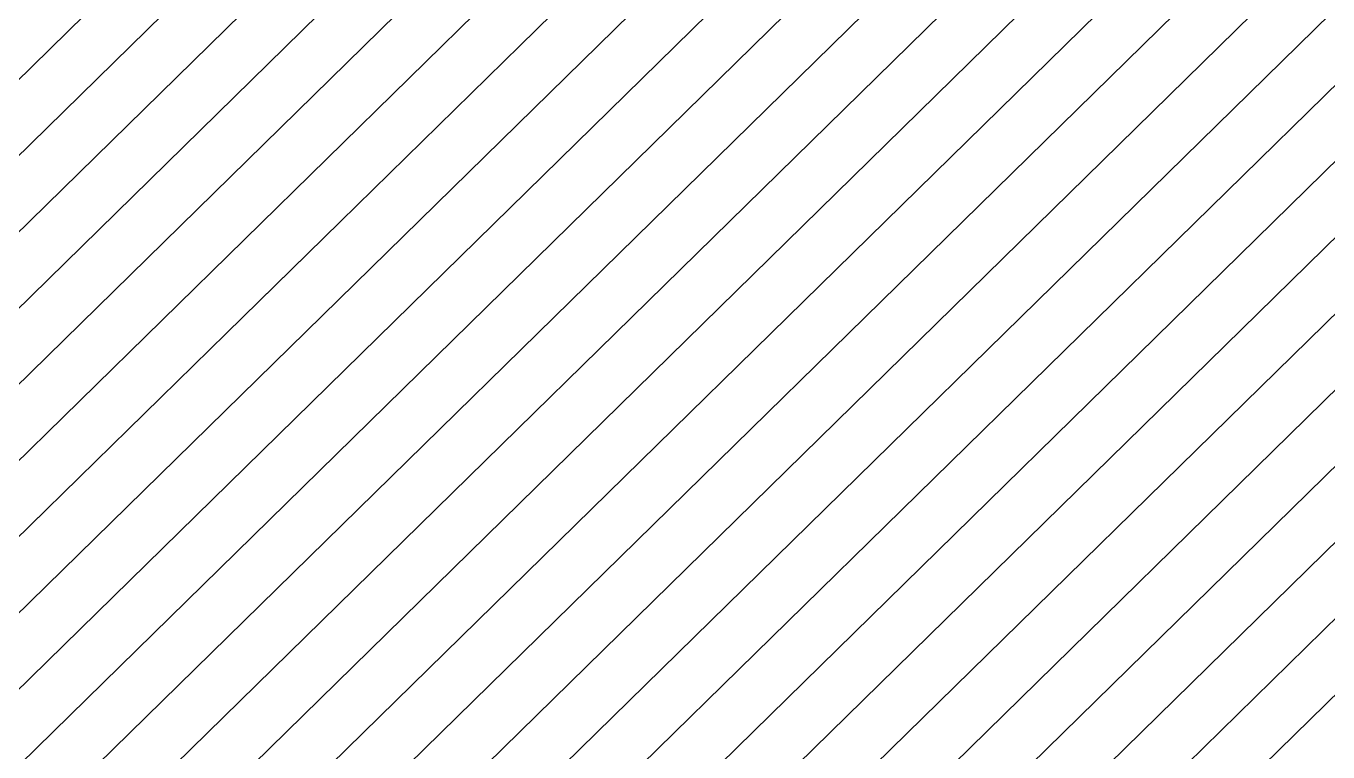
# Model space of a CAD drawing. Extents: x 7084 to 11035, y 13750 to 16729.
# Drawn here: x 8659.68 to 8667.96, y 15527.01 to 15531.62 of the extents above; entities that cross this region are included whole.
import ezdxf

# ---------------------------------------------------------------- set-up
doc = ezdxf.new("R2010")
doc.units = 0
doc.layers.add('Default', color=7, linetype='Continuous')

msp = doc.modelspace()

# ---------------------------------------------------------------- linework, layer by layer
at = {"layer": 'Default'}
for points in [[(8303.8843, 15243.8133), (8470.8599, 15331.166), (8495.9043, 15329.6692), (8535.7913, 15412.2922), (8603.8933, 15422.7695), (8638.0822, 15471.2038), (8688.7221, 15446.7569), (8736.9946, 15434.1701), (8788.7749, 15466.5327), (8735.7318, 15530.8044), (8705.8166, 15501.5092), (8655.1766, 15525.9561), (8685.0919, 15555.2513), (8758.9211, 15705.7845), (8823.0252, 15751.3697), (8931.29, 15777.0114), (8984.4186, 15862.4651), (9143.8044, 15752.3247), (9280.5598, 15748.0511), (9357.4847, 15720.9849)], [(8310.5918, 15242.7181), (8473.1733, 15327.772), (8497.5586, 15326.3146), (8538.089, 15410.2703), (8604.3988, 15420.4718), (8639.1391, 15469.6873), (8688.4464, 15445.8838), (8737.4974, 15433.094), (8790.1129, 15465.9786), (8736.2144, 15531.287), (8705.8166, 15501.5192), (8656.5093, 15525.3227), (8686.907, 15555.0905), (8758.7934, 15701.6623), (8823.9314, 15747.9827), (8933.9424, 15774.038), (8985.6729, 15857.2429), (9140.8643, 15750.001), (9279.8255, 15745.6584), (9357.9911, 15718.1557)], [(9969.7654, 15539.1256), (9864.4444, 15676.6886), (9641.5333, 15737.2142), (9439.8169, 15683.6182), (9358.6241, 15714.6191), (9278.9075, 15742.6675), (9137.1892, 15747.0963), (8987.2407, 15850.7152), (8937.2579, 15770.3212), (8825.0642, 15743.749), (8758.6337, 15696.5095), (8689.1759, 15554.8895), (8658.175, 15524.5311), (8705.8166, 15501.5317), (8736.8175, 15531.8901), (8791.7854, 15465.2859), (8738.126, 15431.7488), (8688.1018, 15444.7924), (8640.4602, 15467.7918), (8605.0307, 15417.5998), (8540.961, 15407.7429), (8499.6265, 15322.1214), (8476.065, 15323.5296), (8318.9761, 15241.3491)], [(8324.0067, 15240.5277), (8477.8, 15320.9841), (8500.8672, 15319.6055), (8542.6842, 15406.2265), (8605.4098, 15415.8766), (8641.2529, 15466.6544), (8687.895, 15444.1376), (8738.5032, 15430.9417), (8792.789, 15464.8703), (8737.1794, 15532.252), (8705.8166, 15501.5392), (8659.1745, 15524.0561), (8690.5373, 15554.7688), (8758.5379, 15693.4178), (8825.7438, 15741.2088), (8939.2472, 15768.0911), (8988.1814, 15846.7985), (9134.9841, 15745.3534), (9278.3568, 15740.873)], [(8334.0679, 15238.8849), (8481.2701, 15315.8932), (8503.3486, 15314.5737), (8546.1307, 15403.1936), (8606.168, 15412.4301), (8642.8383, 15464.3798), (8687.4814, 15442.8279), (8739.2575, 15429.3276), (8794.796, 15464.0391), (8737.9031, 15532.9757), (8705.8166, 15501.5542), (8661.1735, 15523.1061), (8693.26, 15554.5276), (8758.3463, 15687.2345), (8827.1031, 15736.1283), (8943.2258, 15763.631), (8990.0629, 15838.9652), (9130.574, 15741.8678), (9277.2553, 15737.2839), (9359.7634, 15708.2533)], [(8329.0373, 15239.7063), (8479.5351, 15318.4387), (8502.1079, 15317.0896), (8544.4075, 15404.71), (8605.7889, 15414.1533), (8642.0456, 15465.5171), (8687.6882, 15443.4827), (8738.8803, 15430.1347), (8793.7925, 15464.4547), (8737.5412, 15532.6138), (8705.8166, 15501.5467), (8660.174, 15523.5811), (8691.8986, 15554.6482), (8758.4421, 15690.3261), (8826.4235, 15738.6685), (8941.2365, 15765.8611)], [(8337.4216, 15238.3373), (8482.4268, 15314.1963), (8504.1758, 15312.8964), (8547.2795, 15402.1826), (8606.4207, 15411.2813), (8643.3667, 15463.6216), (8687.3436, 15442.3914), (8739.5089, 15428.7895), (8795.465, 15463.7621), (8738.1444, 15533.217), (8705.8166, 15501.5592), (8661.8398, 15522.7894), (8694.1675, 15554.4472), (8758.2824, 15685.1734), (8827.5562, 15734.4348), (8944.552, 15762.1443)], [(8339.0985, 15238.0635), (8483.0051, 15313.3478), (8504.5894, 15312.0578), (8547.8539, 15401.6771), (8606.5471, 15410.7069), (8643.631, 15463.2424), (8687.2746, 15442.1731), (8739.6346, 15428.5205), (8795.7996, 15463.6235), (8738.265, 15533.3376), (8705.8166, 15501.5617), (8662.1729, 15522.6311), (8694.6213, 15554.4069), (8758.2505, 15684.1428), (8827.7827, 15733.588), (8945.2151, 15761.4009)], [(8945.8782, 15760.6576), (8828.0093, 15732.7413), (8758.2185, 15683.1122), (8695.0751, 15554.3667), (8662.5061, 15522.4727), (8705.8166, 15501.5642), (8738.3856, 15533.4582), (8796.1341, 15463.485), (8739.7604, 15428.2515), (8687.2057, 15441.9548), (8643.8952, 15462.8633), (8606.6735, 15410.1325), (8548.4283, 15401.1717), (8505.003, 15311.2191), (8483.5834, 15312.4993), (8340.7753, 15237.7897)], [(8946.5413, 15759.9142), (8828.2358, 15731.8945), (8758.1866, 15682.0817), (8695.5289, 15554.3265), (8662.8393, 15522.3144), (8705.8166, 15501.5667), (8738.5062, 15533.5788), (8796.4686, 15463.3465), (8739.8861, 15427.9824), (8687.1368, 15441.7365), (8644.1594, 15462.4842), (8606.7998, 15409.5581), (8549.0027, 15400.6662), (8505.4165, 15310.3805), (8484.1618, 15311.6508), (8342.4522, 15237.5159)], [(8822.7987, 15752.2165), (8758.9531, 15706.8151), (8684.6381, 15555.2915), (8654.8435, 15526.1144), (8705.8166, 15501.5067), (8735.6112, 15530.6838), (8788.4404, 15466.6713), (8736.8689, 15434.4391), (8688.7911, 15446.9752), (8637.8179, 15471.5829), (8603.767, 15423.3439), (8535.2169, 15412.7977), (8495.4907, 15330.5078), (8470.2816, 15332.0144), (8302.2075, 15244.0871)], [(8823.2518, 15750.523), (8758.8892, 15704.754), (8685.5457, 15555.2111), (8655.5098, 15525.7977), (8705.8166, 15501.5117), (8735.8525, 15530.9251), (8789.1094, 15466.3942), (8737.1203, 15433.9011), (8688.6532, 15446.5386), (8638.3464, 15470.8246), (8604.0197, 15422.1951), (8536.3657, 15411.7868), (8496.3179, 15328.8305), (8471.4383, 15330.3175), (8305.5612, 15243.5395)], [(8823.4783, 15749.6762), (8758.8572, 15703.7234), (8685.9994, 15555.1709), (8655.8429, 15525.6394), (8705.8166, 15501.5142), (8735.9731, 15531.0457), (8789.4439, 15466.2557), (8737.246, 15433.632), (8688.5843, 15446.3203), (8638.6106, 15470.4455), (8604.1461, 15421.6207), (8536.9401, 15411.2813), (8496.7315, 15327.9919), (8472.0166, 15329.469), (8307.2381, 15243.2657)], [(8308.9149, 15242.9919), (8472.595, 15328.6205), (8497.145, 15327.1533), (8537.5145, 15410.7758), (8604.2724, 15421.0463), (8638.8749, 15470.0664), (8688.5154, 15446.102), (8737.3717, 15433.363), (8789.7784, 15466.1171), (8736.0937, 15531.1663), (8705.8166, 15501.5167), (8656.1761, 15525.4811), (8686.4532, 15555.1307), (8758.8253, 15702.6929), (8823.7049, 15748.8295)], [(8312.2687, 15242.4443), (8473.7516, 15326.9235), (8497.9722, 15325.476), (8538.6634, 15409.7648), (8604.5252, 15419.8974), (8639.4033, 15469.3082), (8688.3775, 15445.6655), (8737.6232, 15432.8249), (8790.4474, 15465.8401), (8736.335, 15531.4076), (8705.8166, 15501.5217), (8656.8424, 15525.1644), (8687.3608, 15555.0503), (8758.7614, 15700.6317), (8824.158, 15747.136)], [(8824.3845, 15746.2892), (8758.7295, 15699.6012), (8687.8146, 15555.0101), (8657.1756, 15525.0061), (8705.8166, 15501.5242), (8736.4556, 15531.5282), (8790.7819, 15465.7015), (8737.7489, 15432.5559), (8688.3086, 15445.4472), (8639.6675, 15468.9291), (8604.6515, 15419.323), (8539.2378, 15409.2594), (8498.3858, 15324.6373), (8474.33, 15326.075)], [(8315.6224, 15241.8967), (8474.9083, 15325.2266), (8498.7993, 15323.7987), (8539.8122, 15408.7539), (8604.7779, 15418.7486), (8639.9318, 15468.55), (8688.2396, 15445.2289), (8737.8746, 15432.2869), (8791.1164, 15465.563), (8736.5762, 15531.6488), (8705.8166, 15501.5267), (8657.5087, 15524.8477), (8688.2684, 15554.9699), (8758.6976, 15698.5706), (8824.6111, 15745.4425)], [(8317.2992, 15241.6229), (8475.4867, 15324.3781), (8499.2129, 15322.9601), (8540.3866, 15408.2484), (8604.9043, 15418.1742), (8640.196, 15468.1709), (8688.1707, 15445.0107), (8738.0003, 15432.0179), (8791.4509, 15465.4245), (8736.6969, 15531.7695), (8705.8166, 15501.5292), (8657.8419, 15524.6894), (8688.7221, 15554.9297), (8758.6656, 15697.5401), (8824.8376, 15744.5957)], [(8320.653, 15241.0753), (8476.6433, 15322.6811), (8500.04, 15321.2828), (8541.5354, 15407.2374), (8605.157, 15417.0254), (8640.7245, 15467.4127), (8688.0329, 15444.5741), (8738.2518, 15431.4798), (8792.12, 15465.1474), (8736.9381, 15532.0107), (8705.8166, 15501.5342), (8658.5082, 15524.3727), (8689.6297, 15554.8492), (8758.6018, 15695.4789), (8825.2907, 15742.9022)], [(8825.5173, 15742.0555), (8758.5698, 15694.4484), (8690.0835, 15554.809), (8658.8414, 15524.2144), (8705.8166, 15501.5367), (8737.0587, 15532.1313), (8792.4545, 15465.0089), (8738.3775, 15431.2108), (8687.9639, 15444.3558), (8640.9887, 15467.0335), (8605.2834, 15416.451), (8542.1098, 15406.732), (8500.4536, 15320.4442), (8477.2217, 15321.8326), (8322.3298, 15240.8015)], [(8825.9704, 15740.362), (8758.506, 15692.3873), (8690.9911, 15554.7286), (8659.5077, 15523.8977), (8705.8166, 15501.5417), (8737.3, 15532.3726), (8793.1235, 15464.7318), (8738.6289, 15430.6727), (8687.8261, 15443.9193), (8641.5171, 15466.2753), (8605.5361, 15415.3022), (8543.2586, 15405.721), (8501.2808, 15318.7669), (8478.3784, 15320.1356), (8325.6836, 15240.2539)], [(8826.1969, 15739.5153), (8758.474, 15691.3567), (8691.4448, 15554.6884), (8659.8408, 15523.7394), (8705.8166, 15501.5442), (8737.4206, 15532.4932), (8793.458, 15464.5933), (8738.7546, 15430.4037), (8687.7571, 15443.701), (8641.7814, 15465.8962), (8605.6625, 15414.7277), (8543.8331, 15405.2155), (8501.6943, 15317.9282), (8478.9567, 15319.2872), (8327.3604, 15239.9801)], [(8826.65, 15737.8218), (8758.4102, 15689.2956), (8692.3524, 15554.608), (8660.5071, 15523.4227), (8705.8166, 15501.5492), (8737.6619, 15532.7345), (8794.127, 15464.3162), (8739.0061, 15429.8656), (8687.6193, 15443.2645), (8642.3098, 15465.138), (8605.9152, 15413.5789), (8544.9819, 15404.2045), (8502.5215, 15316.251), (8480.1134, 15317.5902), (8330.7142, 15239.4325)], [(8826.8766, 15736.975), (8758.3782, 15688.265), (8692.8062, 15554.5678), (8660.8403, 15523.2644), (8705.8166, 15501.5517), (8737.7825, 15532.8551), (8794.4615, 15464.1777), (8739.1318, 15429.5966), (8687.5503, 15443.0462), (8642.5741, 15464.7589), (8606.0416, 15413.0045), (8545.5563, 15403.6991), (8502.9351, 15315.4123), (8480.6917, 15316.7417), (8332.391, 15239.1587)], [(8335.7448, 15238.6111), (8481.8484, 15315.0447), (8503.7622, 15313.7351), (8546.7051, 15402.6881), (8606.2944, 15411.8557), (8643.1025, 15464.0007), (8687.4125, 15442.6096), (8739.3832, 15429.0585), (8795.1305, 15463.9006), (8738.0237, 15533.0963), (8705.8166, 15501.5567), (8661.5066, 15522.9477), (8693.7138, 15554.4874), (8758.3144, 15686.2039)], [(8300.5306, 15244.3609), (8469.7033, 15332.8629), (8495.0771, 15331.3465), (8534.6425, 15413.3032), (8603.6406, 15423.9183), (8637.5537, 15471.962), (8688.86, 15447.1934), (8736.7431, 15434.7081), (8788.1058, 15466.8098), (8735.4906, 15530.5632), (8705.8166, 15501.5042), (8654.5103, 15526.2728), (8684.1843, 15555.3317)]]:
    msp.add_lwpolyline(points, dxfattribs=at)

doc.saveas('drawing.dxf')
